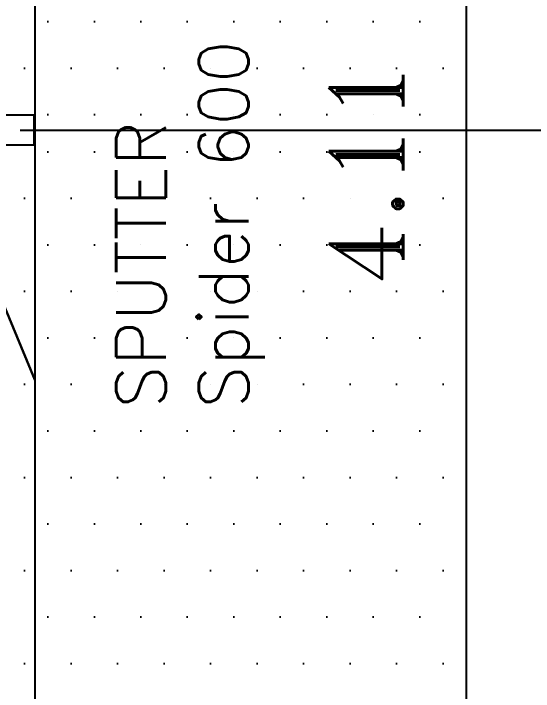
# Model space of a CAD drawing. Header units: millimetres. Extents: x -15291 to 293567, y -98510 to 49398.
# Drawn here: x 26697 to 27745, y 19969 to 21335 of the extents above; entities that cross this region are included whole.
import ezdxf

# ---------------------------------------------------------------- set-up
doc = ezdxf.new("R2010")
doc.units = ezdxf.units.MM
doc.header["$LTSCALE"] = 50
doc.header["$MEASUREMENT"] = 0
doc.linetypes.add('AUSGEZOGEN', pattern=[0])
doc.linetypes.add('STRICHPUNKT', pattern=[25.4, 12.7, -6.35, 0, -6.35])
for name, color, linetype in [('EL01', 7, 'AUSGEZOGEN'), ('EQUIP1', 7, 'AUSGEZOGEN'), ('FFU', 4, 'CONTINUOUS'), ('RASTER', 30, 'AUSGEZOGEN'), ('RW01', 4, 'AUSGEZOGEN')]:
    doc.layers.add(name, color=color, linetype=linetype)
doc.styles.add('ROMANS8', font='ROMANS.SHX')
doc.styles.add('ROMANT', font='romant', dxfattribs={"height": 400})

msp = doc.modelspace()

# ---------------------------------------------------------------- hatches: boundary and pattern name
at = {"layer": 'FFU'}
h = msp.add_hatch(dxfattribs=at)
h.set_pattern_fill('DOTS,_I', color=256, scale=1500, style=2)
h.set_pattern_definition([(0, (-22500, -8400), (46.875, 93.75), [0, -93.75])])
h.paths.add_polyline_path([(26710, 21100), (27610, 21100), (27610, 22300), (26710, 22300)])
h = msp.add_hatch(dxfattribs=at)
h.set_pattern_fill('DOTS,_I', color=256, scale=1500, style=2)
h.set_pattern_definition([(0, (-22500, -9600), (46.875, 93.75), [0, -93.75])])
h.paths.add_polyline_path([(26710, 19900), (27610, 19900), (27610, 21100), (26710, 21100)])

# ---------------------------------------------------------------- linework, layer by layer
at = {"layer": 'EL01', "linetype": 'STRICHPUNKT', "lineweight": 30}
msp.add_line((26739.2, 20596.5), (26628.7, 20863.4), dxfattribs=at)
at = {"layer": 'RASTER'}
for p, q in [((27610, 18700), (27610, 31900)), ((26710, 21100), (30310, 21100))]:
    msp.add_line(p, q, dxfattribs=at)
at = {"layer": 'RW01'}
msp.add_line((26740, 18730), (26740, 31900.9), dxfattribs=at)
at = {"layer": 'RW01', "flags": 128}
msp.add_lwpolyline([(26678.3, 21130), (26678.3, 21070), (26738.3, 21070), (26738.3, 21130)], close=True, dxfattribs=at)

# ---------------------------------------------------------------- texts
at = {"layer": 'EL01', "color": 1, "linetype": 'STRICHPUNKT', "lineweight": 30, "insert": (27332.3, 20787.3), "char_height": 150, "width": 487.811, "attachment_point": 1, "rotation": 90, "style": 'ROMANS8'}
msp.add_mtext('{\\Fromant.shx;\\C7;4.11}', dxfattribs=at)
at = {"layer": 'EQUIP1', "insert": (26903.5, 20539.2), "char_height": 100, "width": 862.177, "attachment_point": 1, "rotation": 90, "style": 'ROMANT'}
msp.add_mtext('{\\Fsimplex.shx;SPUTTER Spider 600}', dxfattribs=at)

doc.saveas('drawing.dxf')
